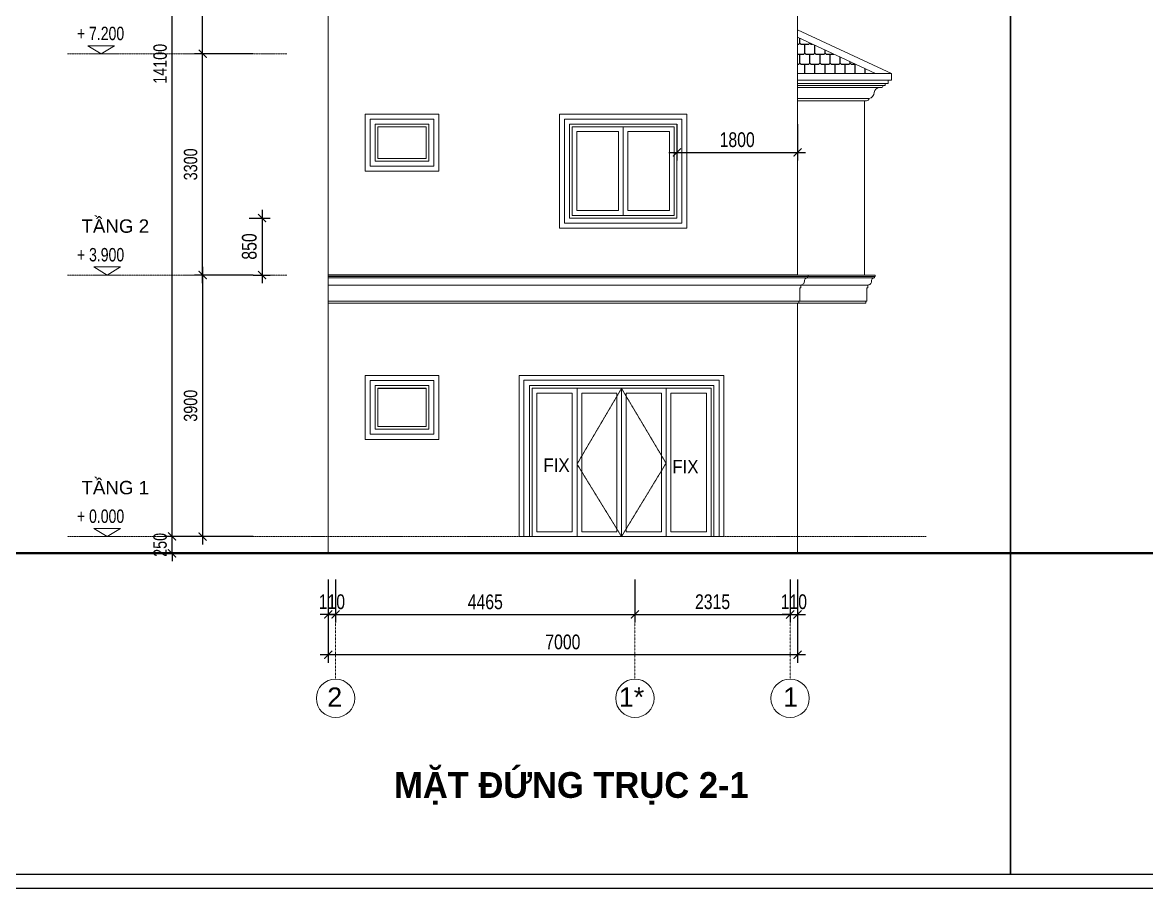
# Model space of a CAD drawing. Header units: millimetres. Extents: x -127141 to 682685, y -1234500 to 49778.
# Drawn here: x 452463 to 469228, y -25000 to -12084 of the extents above; entities that cross this region are included whole.
import ezdxf
from ezdxf.enums import TextEntityAlignment as Align

# ---------------------------------------------------------------- set-up
doc = ezdxf.new("R2010")
doc.units = ezdxf.units.MM
doc.header["$MEASUREMENT"] = 0
doc.linetypes.add('CENTER', pattern=[3, 1.5, -0.5, 0.5, -0.5])
doc.linetypes.add('HIDDEN', pattern=[0.75, 0.5, -0.25])
for name, color, linetype, lineweight in [('-CENTER', 143, 'CENTER', 13), ('-DOOR', 137, 'Continuous', 9), ('-HATCH', 8, 'Continuous', 5), ('-HIDE', 3, 'HIDDEN', 13), ('-KH', 143, 'Continuous', 13), ('-LINE1', 7, 'Continuous', 18), ('-TEXT', 7, 'Continuous', 15), ('-WALL', 4, 'Continuous', 35), ('A-NET THAY', 125, 'Continuous', 18), ('A-TEXT', 7, 'Continuous', 18), ('A-TUONG', 7, 'Continuous', 35)]:
    doc.layers.add(name, color=color, linetype=linetype, lineweight=lineweight)
for name, color, linetype in [('1-NETMANH', 8, 'Continuous'), ('12. NET DIM', 252, 'Continuous'), ('13. NET HATCH', 251, 'Continuous')]:
    doc.layers.add(name, color=color, linetype=linetype)
doc.layers.add('LUOI GIONG', color=160, linetype='Continuous', plot=False)
doc.styles.add('1', font='arial.ttf')
doc.styles.add('AA - Arial - Regular', font='arial.ttf', dxfattribs={"height": 250})
doc.styles.add('AVANH', font='', dxfattribs={"width": 0.8})
doc.styles.add('SVN_AVO', font='')
doc.styles.add('X-5M-DH-TUM1$0$AVANTH', font='arial.ttf', dxfattribs={"width": 0.9})
doc.styles.get('AVANH').set_extended_font_data('.VnAvantH')
doc.styles.get('SVN_AVO').set_extended_font_data('SVN-Avo', bold=True)
doc.dimstyles.new('C_100A3', dxfattribs={"dimscale": 100, "dimtxt": 2.2, "dimasz": 1.2, "dimexe": 1.2, "dimexo": 0, "dimgap": 0.75, "dimtad": 1, "dimdec": 0, "dimzin": 0, "dimdsep": 46, "dimtxsty": 'AVANH', "dimblk": 'ARCHTICK', "dimcen": 0, "dimdle": 1.2, "dimclrd": 256, "dimclre": 256, "dimclrt": 7, "dimadec": 0, "dimazin": 0, "dimtfac": 0.0001, "dimtdec": 0, "dimtix": 1, "dimtmove": 2, "dimatfit": 3, "dimfxl": 1.8, "dimtolj": 1, "dimtzin": 0, "dimarcsym": 0})

# ---------------------------------------------------------------- blocks, each defined once
blk = doc.blocks.new('_ArchTick')
at = {"color": 0, "linetype": 'ByBlock', "const_width": 0.15}
blk.add_lwpolyline([(-0.5, -0.5), (0.5, 0.5)], dxfattribs=at)
blk = doc.blocks.new('*D164')
at = {"layer": '12. NET DIM', "lineweight": -2, "transparency": 16777216}
for p, q in [((455150, -15730), (455150, -19870)), ((455904, -15850), (455030, -15850)), ((455904, -19750), (455030, -19750))]:
    blk.add_line(p, q, dxfattribs=at)
at = {"layer": 'Defpoints', "color": 0, "transparency": 16777216}
for p in [(455904, -15850), (455150, -19750), (455904, -19750)]:
    blk.add_point(p, dxfattribs=at)
at = {"layer": '12. NET DIM', "lineweight": -2, "transparency": 16777216, "xscale": 119.9999999999999, "yscale": 119.9999999999999, "zscale": 119.9999999999999}
for p, rotation in [((455150, -15850), 90), ((455150, -19750), 270)]:
    blk.add_blockref('_ArchTick', p, dxfattribs=dict(at, rotation=rotation))
at = {"layer": '12. NET DIM', "color": 7, "transparency": 16777216, "insert": (454971, -17800), "char_height": 200, "attachment_point": 5, "rotation": 90, "style": 'AVANH'}
blk.add_mtext('\\A1;3900', dxfattribs=at)
blk = doc.blocks.new('*D165')
at = {"layer": '12. NET DIM', "lineweight": -2, "transparency": 16777216}
for p, q in [((455904, -12550), (455030, -12550)), ((455150, -15970), (455150, -12430)), ((455904, -15850), (455030, -15850))]:
    blk.add_line(p, q, dxfattribs=at)
at = {"layer": 'Defpoints', "color": 0, "transparency": 16777216}
for p in [(455150, -12550), (455904, -12550), (455904, -15850)]:
    blk.add_point(p, dxfattribs=at)
at = {"layer": '12. NET DIM', "lineweight": -2, "transparency": 16777216, "xscale": 119.9999999999999, "yscale": 119.9999999999999, "zscale": 119.9999999999999}
for p, rotation in [((455150, -12550), 90), ((455150, -15850), 270)]:
    blk.add_blockref('_ArchTick', p, dxfattribs=dict(at, rotation=rotation))
at = {"layer": '12. NET DIM', "color": 7, "transparency": 16777216, "insert": (454971, -14200), "char_height": 200, "attachment_point": 5, "rotation": 90, "style": 'AVANH'}
blk.add_mtext('\\A1;3300', dxfattribs=at)
blk = doc.blocks.new('*D166')
at = {"layer": '12. NET DIM', "lineweight": -2, "transparency": 16777216}
for p, q in [((455150, -12670), (455150, -9130)), ((455904, -9250), (455030, -9250)), ((455904, -12550), (455030, -12550))]:
    blk.add_line(p, q, dxfattribs=at)
at = {"layer": 'Defpoints', "color": 0, "transparency": 16777216}
for p in [(455150, -9250), (455904, -9250), (455904, -12550)]:
    blk.add_point(p, dxfattribs=at)
at = {"layer": '12. NET DIM', "lineweight": -2, "transparency": 16777216, "xscale": 119.9999999999999, "yscale": 119.9999999999999, "zscale": 119.9999999999999}
for p, rotation in [((455150, -9250), 90), ((455150, -12550), 270)]:
    blk.add_blockref('_ArchTick', p, dxfattribs=dict(at, rotation=rotation))
at = {"layer": '12. NET DIM', "color": 7, "transparency": 16777216, "insert": (454971, -10900), "char_height": 200, "attachment_point": 5, "rotation": 90, "style": 'AVANH'}
blk.add_mtext('\\A1;3300', dxfattribs=at)
blk = doc.blocks.new('*D194')
at = {"layer": '12. NET DIM', "lineweight": -2, "transparency": 16777216}
for p, q in [((455904, -19750), (454574, -19750)), ((454694, -19750), (454694, -19630)), ((454694, -20000), (454694, -19750)), ((455904, -20000), (454574, -20000)), ((454694, -20000), (454694, -20120))]:
    blk.add_line(p, q, dxfattribs=at)
at = {"layer": 'Defpoints', "color": 0, "transparency": 16777216}
for p in [(454694, -19750), (455904, -19750), (455904, -20000)]:
    blk.add_point(p, dxfattribs=at)
at = {"layer": '12. NET DIM', "lineweight": -2, "transparency": 16777216, "xscale": 119.9999999999999, "yscale": 119.9999999999999, "zscale": 119.9999999999999}
for p, rotation in [((454694, -19750), 270), ((454694, -20000), 90)]:
    blk.add_blockref('_ArchTick', p, dxfattribs=dict(at, rotation=rotation))
at = {"layer": '12. NET DIM', "color": 7, "transparency": 16777216, "insert": (454516, -19875), "char_height": 200, "attachment_point": 5, "rotation": 90, "style": 'AVANH'}
blk.add_mtext('\\A1;250', dxfattribs=at)
blk = doc.blocks.new('*D195')
at = {"layer": '12. NET DIM', "lineweight": -2, "transparency": 16777216}
for p, q in [((454694, -19870), (454694, -5530)), ((455904, -5650), (454574, -5650)), ((455904, -19750), (454574, -19750))]:
    blk.add_line(p, q, dxfattribs=at)
at = {"layer": 'Defpoints', "color": 0, "transparency": 16777216}
for p in [(454694, -5650), (455904, -5650), (455904, -19750)]:
    blk.add_point(p, dxfattribs=at)
at = {"layer": '12. NET DIM', "lineweight": -2, "transparency": 16777216, "xscale": 119.9999999999999, "yscale": 119.9999999999999, "zscale": 119.9999999999999}
for p, rotation in [((454694, -5650), 90), ((454694, -19750), 270)]:
    blk.add_blockref('_ArchTick', p, dxfattribs=dict(at, rotation=rotation))
at = {"layer": '12. NET DIM', "color": 7, "transparency": 16777216, "insert": (454516, -12700), "char_height": 200, "attachment_point": 5, "rotation": 90, "style": 'AVANH'}
blk.add_mtext('\\A1;14100', dxfattribs=at)
blk = doc.blocks.new('cot')
at = {"layer": '-KH'}
blk.add_line((116899, -109064), (117274, -109064), dxfattribs=at)
blk.add_lwpolyline([(117286, -108944), (116888, -108944), (117087, -109064)], close=True, dxfattribs=at)
blk.add_solid([(117087, -109064), (117087, -108944), (117286, -108944), (117087, -109064)], dxfattribs=at)
blk = doc.blocks.new('*D209')
at = {"layer": '12. NET DIM', "lineweight": -2, "transparency": 16777216}
for p, q in [((457133, -20393), (457133, -21033)), ((461598, -20393), (461598, -21033)), ((457013, -20913), (461718, -20913))]:
    blk.add_line(p, q, dxfattribs=at)
at = {"layer": 'Defpoints', "color": 0, "transparency": 16777216}
for p in [(457133, -20393), (461598, -20393), (461598, -20913)]:
    blk.add_point(p, dxfattribs=at)
at = {"layer": '12. NET DIM', "lineweight": -2, "transparency": 16777216, "xscale": 119.9999999999999, "yscale": 119.9999999999999, "zscale": 119.9999999999999, "rotation": 180}
blk.add_blockref('_ArchTick', (457133, -20913), dxfattribs=at)
at = {"layer": '12. NET DIM', "lineweight": -2, "transparency": 16777216, "xscale": 119.9999999999999, "yscale": 119.9999999999999, "zscale": 119.9999999999999}
blk.add_blockref('_ArchTick', (461598, -20913), dxfattribs=at)
at = {"layer": '12. NET DIM', "color": 7, "transparency": 16777216, "insert": (459366, -20726), "char_height": 220, "attachment_point": 5, "style": 'AVANH'}
blk.add_mtext('\\A1;4465', dxfattribs=at)
blk = doc.blocks.new('*D210')
at = {"layer": '12. NET DIM', "lineweight": -2, "transparency": 16777216}
for p, q in [((461598, -20393), (461598, -21033)), ((463913, -20393), (463913, -21033)), ((461478, -20913), (464033, -20913))]:
    blk.add_line(p, q, dxfattribs=at)
at = {"layer": 'Defpoints', "color": 0, "transparency": 16777216}
for p in [(461598, -20393), (463913, -20393), (463913, -20913)]:
    blk.add_point(p, dxfattribs=at)
at = {"layer": '12. NET DIM', "lineweight": -2, "transparency": 16777216, "xscale": 119.9999999999999, "yscale": 119.9999999999999, "zscale": 119.9999999999999, "rotation": 180}
blk.add_blockref('_ArchTick', (461598, -20913), dxfattribs=at)
at = {"layer": '12. NET DIM', "lineweight": -2, "transparency": 16777216, "xscale": 119.9999999999999, "yscale": 119.9999999999999, "zscale": 119.9999999999999}
blk.add_blockref('_ArchTick', (463913, -20913), dxfattribs=at)
at = {"layer": '12. NET DIM', "color": 7, "transparency": 16777216, "insert": (462756, -20724), "char_height": 220, "attachment_point": 5, "style": 'AVANH'}
blk.add_mtext('\\A1;2315', dxfattribs=at)
blk = doc.blocks.new('*D211')
at = {"layer": '12. NET DIM', "lineweight": -2, "transparency": 16777216}
for p, q in [((457023, -20393), (457023, -21633)), ((464023, -20393), (464023, -21633)), ((464143, -21513), (456903, -21513))]:
    blk.add_line(p, q, dxfattribs=at)
at = {"layer": 'Defpoints', "color": 0, "transparency": 16777216}
for p in [(457023, -20393), (464023, -20393), (457023, -21513)]:
    blk.add_point(p, dxfattribs=at)
at = {"layer": '12. NET DIM', "lineweight": -2, "transparency": 16777216, "xscale": 119.9999999999999, "yscale": 119.9999999999999, "zscale": 119.9999999999999, "rotation": 180}
blk.add_blockref('_ArchTick', (457023, -21513), dxfattribs=at)
at = {"layer": '12. NET DIM', "lineweight": -2, "transparency": 16777216, "xscale": 119.9999999999999, "yscale": 119.9999999999999, "zscale": 119.9999999999999}
blk.add_blockref('_ArchTick', (464023, -21513), dxfattribs=at)
at = {"layer": '12. NET DIM', "color": 7, "transparency": 16777216, "insert": (460523, -21324), "char_height": 220, "attachment_point": 5, "style": 'AVANH'}
blk.add_mtext('\\A1;7000', dxfattribs=at)
blk = doc.blocks.new('BB')
at = {"layer": 'A-NET THAY', "color": 2, "true_color": 0xf1eb1f}
blk.add_lwpolyline([(0, 33264), (47040, 33264), (47040, 0), (0, 0)], close=True, dxfattribs=at)
blk = doc.blocks.new('ARCHTICK')
at = {"color": 0, "linetype": 'ByBlock', "const_width": 0.15}
blk.add_lwpolyline([(-0.5, -0.5), (0.5, 0.5)], dxfattribs=at)
blk = doc.blocks.new('*D139')
at = {"layer": 'A-NET THAY', "lineweight": -2, "transparency": 16777216}
for p, q in [((456036, -14880), (456036, -15970)), ((455842, -15000), (456156, -15000)), ((455904, -15850), (456156, -15850))]:
    blk.add_line(p, q, dxfattribs=at)
at = {"layer": 'Defpoints', "color": 0, "transparency": 16777216}
for p in [(455842, -15000), (455904, -15850), (456036, -15850)]:
    blk.add_point(p, dxfattribs=at)
at = {"layer": 'A-NET THAY', "lineweight": -2, "transparency": 16777216, "xscale": 119.9999999999999, "yscale": 119.9999999999999, "zscale": 119.9999999999999}
for p, rotation in [((456036, -15000), 90), ((456036, -15850), 270)]:
    blk.add_blockref('ARCHTICK', p, dxfattribs=dict(at, rotation=rotation))
at = {"layer": 'A-NET THAY', "color": 7, "transparency": 16777216, "insert": (455847, -15425), "char_height": 220, "attachment_point": 5, "rotation": 90, "style": 'AVANH', "bg_fill": 3, "box_fill_scale": 1.25, "bg_fill_color": 256, "bg_fill_true_color": 13158600, "bg_fill_transparency": 0}
blk.add_mtext('\\A1;850', dxfattribs=at)
blk = doc.blocks.new('*D129')
at = {"layer": '-HATCH', "lineweight": -2, "transparency": 16777216}
for p, q in [((462223, -13600), (462223, -14142)), ((464023, -13600), (464023, -14142)), ((462103, -14022), (464143, -14022))]:
    blk.add_line(p, q, dxfattribs=at)
at = {"layer": 'Defpoints', "color": 0, "transparency": 16777216}
for p in [(462223, -13600), (464023, -13600), (464023, -14022)]:
    blk.add_point(p, dxfattribs=at)
at = {"layer": '-HATCH', "lineweight": -2, "transparency": 16777216, "xscale": 119.9999999999999, "yscale": 119.9999999999999, "zscale": 119.9999999999999, "rotation": 180}
blk.add_blockref('ARCHTICK', (462223, -14022), dxfattribs=at)
at = {"layer": '-HATCH', "lineweight": -2, "transparency": 16777216, "xscale": 119.9999999999999, "yscale": 119.9999999999999, "zscale": 119.9999999999999}
blk.add_blockref('ARCHTICK', (464023, -14022), dxfattribs=at)
at = {"layer": '-HATCH', "color": 7, "transparency": 16777216, "insert": (463123, -13833), "char_height": 220, "attachment_point": 5, "style": 'AVANH', "bg_fill": 3, "box_fill_scale": 1.25, "bg_fill_color": 256, "bg_fill_true_color": 13158600, "bg_fill_transparency": 0}
blk.add_mtext('\\A1;1800', dxfattribs=at)
blk = doc.blocks.new('A$C240B63D8')
at = {"layer": '-DOOR', "lineweight": 9}
for p, q in [((1525, 2209), (1525, 0)), ((931, 2140), (931, 70)), ((1454, 2140), (931, 2140)), ((1454, 2140), (1454, 70)), ((2119, 2140), (1596, 2139)), ((1596, 2139), (1596, 70)), ((2119, 2140), (2119, 70)), ((931, 70), (1454, 70)), ((1596, 70), (2119, 70))]:
    blk.add_line(p, q, dxfattribs=at)
blk.add_lwpolyline([(190, 0), (190, 2210), (2860, 2210), (2860, 0)], dxfattribs=at)
for points in [[(861, 0), (2189, 0), (2189, 2210), (861, 2210)], [(791, 70), (260, 70), (260, 2140), (791, 2140)], [(2259, 2140), (2790, 2140), (2790, 70), (2259, 70)]]:
    blk.add_lwpolyline(points, close=True, dxfattribs=at)
at = {"layer": '-HATCH'}
blk.add_lwpolyline([(70, 0), (70, 2330), (2980, 2330), (2980, 0)], dxfattribs=at)
at = {"layer": '-HIDE', "ltscale": 5}
for points in [[(1525, 2209), (861, 1080), (1525, 0)], [(1525, 2209), (2189, 1093), (1525, 0)]]:
    blk.add_lwpolyline(points, dxfattribs=at)
at = {"layer": '-LINE1', "color": 0, "lineweight": 20}
blk.add_line((0, 0), (3050, 0), dxfattribs=at)
for points in [[(0, 0), (0, 2400), (3050, 2400), (3050, 0)], [(150, 0), (150, 2250), (2900, 2250), (2900, 0)], [(150, 0), (150, 2250), (2900, 2250), (2900, 0)]]:
    blk.add_lwpolyline(points, dxfattribs=at)
at = {"layer": '-TEXT', "color": 2, "style": 'X-5M-DH-TUM1$0$AVANTH', "width": 0.9}
for p in [(360, 964), (2282, 943)]:
    blk.add_text('FIX', height=200, dxfattribs=at).set_placement(p)
blk = doc.blocks.new('*D452')
at = {"layer": '12. NET DIM', "lineweight": -2, "transparency": 16777216}
for p, q in [((463913, -20393), (463913, -21033)), ((464023, -20393), (464023, -21033)), ((463913, -20913), (463793, -20913)), ((463913, -20913), (464023, -20913)), ((464023, -20913), (464143, -20913))]:
    blk.add_line(p, q, dxfattribs=at)
at = {"layer": 'Defpoints', "color": 0, "transparency": 16777216}
for p in [(463913, -20393), (464023, -20393), (464023, -20913)]:
    blk.add_point(p, dxfattribs=at)
at = {"layer": '12. NET DIM', "lineweight": -2, "transparency": 16777216, "xscale": 119.9999999999999, "yscale": 119.9999999999999, "zscale": 119.9999999999999}
blk.add_blockref('_ArchTick', (463913, -20913), dxfattribs=at)
at = {"layer": '12. NET DIM', "lineweight": -2, "transparency": 16777216, "xscale": 119.9999999999999, "yscale": 119.9999999999999, "zscale": 119.9999999999999, "rotation": 180}
blk.add_blockref('_ArchTick', (464023, -20913), dxfattribs=at)
at = {"layer": '12. NET DIM', "color": 7, "transparency": 16777216, "insert": (463968, -20724), "char_height": 220, "attachment_point": 5, "style": 'AVANH'}
blk.add_mtext('\\A1;110', dxfattribs=at)
blk = doc.blocks.new('*D453')
at = {"layer": '12. NET DIM', "lineweight": -2, "transparency": 16777216}
for p, q in [((457023, -20393), (457023, -21033)), ((457133, -20393), (457133, -21033)), ((457023, -20913), (456903, -20913)), ((457133, -20913), (457023, -20913)), ((457133, -20913), (457253, -20913))]:
    blk.add_line(p, q, dxfattribs=at)
at = {"layer": 'Defpoints', "color": 0, "transparency": 16777216}
for p in [(457023, -20393), (457133, -20393), (457023, -20913)]:
    blk.add_point(p, dxfattribs=at)
at = {"layer": '12. NET DIM', "lineweight": -2, "transparency": 16777216, "xscale": 119.9999999999999, "yscale": 119.9999999999999, "zscale": 119.9999999999999}
blk.add_blockref('_ArchTick', (457023, -20913), dxfattribs=at)
at = {"layer": '12. NET DIM', "lineweight": -2, "transparency": 16777216, "xscale": 119.9999999999999, "yscale": 119.9999999999999, "zscale": 119.9999999999999, "rotation": 180}
blk.add_blockref('_ArchTick', (457133, -20913), dxfattribs=at)
at = {"layer": '12. NET DIM', "color": 7, "transparency": 16777216, "insert": (457078, -20724), "char_height": 220, "attachment_point": 5, "style": 'AVANH'}
blk.add_mtext('\\A1;110', dxfattribs=at)

msp = doc.modelspace()

# ---------------------------------------------------------------- hatches: boundary and pattern name
at = {"layer": '13. NET HATCH'}
h = msp.add_hatch(dxfattribs=at)
h.set_pattern_fill('MAIGO-12', color=256, scale=300)
h.set_pattern_definition([(0, (157173.14, 282494.6), (75, 150), [120, -30, 120, -30]), (90, (157158.14, 282509.605), (-75, 150), [135, -165]), (45, (157143.14, 282494.605), (75, 150), [21.213203, -403.050865]), (135, (157173.14, 282494.605), (-75, 150), [21.213203, -403.050865])])
h.paths.add_polyline_path([(465187.3, -12844.9), (464022.8, -12301.9), (464022.8, -12844.9)])

# ---------------------------------------------------------------- linework, layer by layer
at = {"layer": '-CENTER', "ltscale": 0.2}
for p, q in [((456407.1, -12550), (453135.9, -12550)), ((456407.1, -15850), (453135.9, -15850)), ((465939.7, -19750), (453135.9, -19750))]:
    msp.add_line(p, q, dxfattribs=at)
at = {"layer": '-CENTER', "ltscale": 0.1}
for p, q in [((457132.8, -20798.4), (457132.8, -21876.5)), ((461598.2, -20798.4), (461598.2, -21876.5)), ((463912.8, -20798.4), (463912.8, -21876.5))]:
    msp.add_line(p, q, dxfattribs=at)
at = {"layer": '-DOOR', "lineweight": 9}
for p, q in [((457763.4, -13640.5), (458482.3, -13640.5)), ((457763.4, -14111.1), (457763.4, -13640.5)), ((461423, -13640), (461423, -14960)), ((457763.4, -17540.5), (458482.3, -17540.5)), ((457763.4, -18110.6), (457763.4, -17540.5))]:
    msp.add_line(p, q, dxfattribs=at)
for points in [[(458482.8, -13640), (457762.8, -13640), (457762.8, -14111.6), (458482.8, -14111.6)], [(460663, -14960), (460663, -13640), (462183.1, -13640), (462183.1, -14960)], [(461353, -13710), (460733, -13710), (460733, -14890), (461353, -14890)], [(461493, -13710), (462113.1, -13710), (462113.1, -14890), (461493, -14890)], [(458482.8, -17540), (457762.8, -17540), (457762.8, -18111.1), (458482.8, -18111.1)]]:
    msp.add_lwpolyline(points, close=True, dxfattribs=at)
at = {"layer": '-HATCH'}
for p, q in [((460546.6, -15076.3), (460546.6, -13523.7)), ((460546.6, -13523.7), (462299.4, -13523.7)), ((462299.4, -13523.7), (462299.4, -15076.3)), ((460546.6, -15076.3), (462299.4, -15076.3)), ((457023.8, -15870), (464022.8, -15870)), ((457023.8, -15890), (464022.8, -15890)), ((465170.3, -15870.1), (464022.8, -15870.1)), ((464022.8, -15870.2), (465170.3, -15870.2)), ((465169.5, -15890.1), (464022.8, -15890.1)), ((464022.8, -15890.2), (465168.9, -15890.2)), ((457023.8, -16000), (464022.8, -16000)), ((465070.3, -16000.1), (464022.8, -16000.1)), ((464022.8, -16000.2), (465070.3, -16000.2)), ((457022.8, -16240.3), (465049.4, -16240.3))]:
    msp.add_line(p, q, dxfattribs=at)
msp.add_lwpolyline([(465187.3, -12844.9), (464022.8, -12301.9)], dxfattribs=at)
for points in [[(458597.8, -13525), (457647.8, -13525), (457647.8, -14226.6), (458597.8, -14226.6)], [(458597.8, -17425), (457647.8, -17425), (457647.8, -18226.1), (458597.8, -18226.1)]]:
    msp.add_lwpolyline(points, close=True, dxfattribs=at)
at = {"layer": '-KH'}
for centre in [(457132.8, -22162.8), (461598.2, -22162.8), (463912.8, -22162.8)]:
    msp.add_circle(centre, 286.3, dxfattribs=at)
at = {"layer": '-LINE1', "lineweight": 20}
for p, q in [((457022.8, -20000), (457022.8, -5300)), ((464022.8, -15849.9), (464022.8, -9350)), ((465423.9, -12844.9), (465423.9, -12944.9)), ((465423.9, -12944.9), (464022.8, -12944.9)), ((465248.9, -13054.9), (465268.9, -13054.9)), ((465298.9, -13024.9), (465328.9, -13024.9)), ((465328.9, -12994.9), (465373.9, -12994.9)), ((465328.9, -13024.9), (465328.9, -12994.9)), ((465373.9, -12994.9), (465373.9, -12944.9)), ((464022.8, -13249.9), (465052.9, -13249.9)), ((465022.8, -15849.9), (465022.8, -13249.9)), ((457572.8, -13450), (458672.8, -13450)), ((460472.9, -15150), (460472.9, -13450)), ((460472.9, -13450), (462373.1, -13450)), ((462373.1, -13450), (462373.1, -15150)), ((458522.3, -13600.5), (458522.3, -14151.1)), ((460622.9, -15000), (460622.9, -13600)), ((460622.9, -13600), (462223.1, -13600)), ((462223.1, -13600), (462223.1, -15000)), ((462223.1, -15000), (460622.9, -15000)), ((460472.9, -15150), (462373.1, -15150)), ((457022.8, -15849.8), (464022.8, -15849.8)), ((457022.8, -15850), (464022.8, -15850)), ((464022.8, -15849.9), (465179.3, -15849.9)), ((464022.8, -15850.1), (465179.3, -15850.1)), ((464179.3, -15869.9), (464170.3, -15869.9)), ((464170.3, -15869.9), (464170.3, -15889.9)), ((464179.3, -15849.9), (464179.3, -15869.9)), ((465179.3, -15869.9), (465170.3, -15869.9)), ((465170.3, -15869.9), (465170.3, -15889.9)), ((465179.3, -15849.9), (465179.3, -15869.9)), ((464070.3, -16039.8), (464059.1, -16039.8)), ((464059.1, -16039.8), (464059.1, -16232.4)), ((464070.3, -15999.9), (464070.3, -16039.8)), ((465070.3, -16039.8), (465059.1, -16039.8)), ((465059.1, -16039.8), (465059.1, -16232.4)), ((465070.3, -15999.9), (465070.3, -16039.8)), ((464044.1, -16247.4), (464044.1, -16270.1)), ((465044.1, -16247.4), (465044.1, -16270.1)), ((457022.8, -16270), (464022.8, -16270)), ((464022.8, -20000), (464022.8, -16270)), ((465044.1, -16270.1), (464022.8, -16270.1)), ((457572.8, -17350), (458672.8, -17350)), ((458522.3, -17500.5), (458522.3, -18150.6))]:
    msp.add_line(p, q, dxfattribs=at)
for points in [[(465423.9, -12844.9), (464022.8, -12191.6)], [(464022.8, -12844.9), (465423.9, -12844.9)]]:
    msp.add_lwpolyline(points, dxfattribs=at)
for points in [[(458672.8, -13450), (457572.8, -13450), (457572.8, -14301.6), (458672.8, -14301.6)], [(458522.8, -13600), (457722.8, -13600), (457722.8, -14151.6), (458522.8, -14151.6)], [(458672.8, -17350), (457572.8, -17350), (457572.8, -18301.1), (458672.8, -18301.1)], [(458522.8, -17500), (457722.8, -17500), (457722.8, -18151.1), (458522.8, -18151.1)]]:
    msp.add_lwpolyline(points, close=True, dxfattribs=at)
for centre, radius, start, end in [((465248.5, -13137.3), 82.5, 89.7111, 173.96926), ((465268.9, -13024.9), 30, 270, 0), ((465051.6, -13211.7), 38.2, 271.94606, 347.69422), ((465067.1, -13122.7), 99.6, 282.66193, 356.56758), ((464181.5, -15945), 56.2, 101.48159, 179.10718), ((465181.5, -15945), 56.2, 101.48159, 179.10718), ((464070.9, -15945.5), 54.4, 269.3247, 1.51557), ((465070.9, -15945.5), 54.4, 269.3247, 1.51557), ((464051.5, -16247.4), 7.4, 91.5003, 180.02815), ((464051.3, -16232.3), 7.72, 269.45774, 359.09008), ((465051.5, -16247.4), 7.4, 91.5003, 180.02815), ((465051.3, -16232.3), 7.72, 269.45774, 359.09008)]:
    msp.add_arc(centre, radius, start, end, dxfattribs=at)
at = {"layer": '-WALL'}
for p, q in [((467197.5, -20000), (435697.5, -20000)), ((498697.5, -20000), (467197.5, -20000.2))]:
    msp.add_line(p, q, dxfattribs=at)
at = {"layer": '1-NETMANH', "lineweight": 20}
for p, q in [((464022.8, -12994.9), (465328.9, -12994.9)), ((464022.8, -13024.9), (465298.9, -13024.9)), ((464022.8, -13054.9), (465248.1, -13054.9)), ((464022.8, -13219.9), (465088.9, -13219.9))]:
    msp.add_line(p, q, dxfattribs=at)
at = {"layer": 'A-TUONG'}
msp.add_lwpolyline([(435697.5, -20000), (597851, -20000)], dxfattribs=at)
at = {"layer": 'Defpoints'}
for points in [[(435697.5, -24785.9), (467197.5, -24785.9), (467197.5, -2460.9), (435697.5, -2460.9)], [(467197.5, -24785.9), (498697.5, -24785.9), (498697.5, -2460.9), (467197.5, -2460.9)]]:
    msp.add_lwpolyline(points, close=True, dxfattribs=at)

# ---------------------------------------------------------------- block references
at = {"layer": '-CENTER'}
for p in [(336550.6, 96513.7), (336639.7, 93213.7), (336639.7, 89313.7)]:
    msp.add_blockref('cot', p, dxfattribs=at)
at = {"layer": '-LINE1', "lineweight": 20}
msp.add_blockref('A$C240B63D8', (459873, -19750), dxfattribs=at)
at = {"layer": 'A-NET THAY', "color": 2, "true_color": 0xf1eb1f, "xscale": 0.669642857071377, "yscale": 0.669642857071377, "zscale": 0.669642857071377}
for p in [(435697.5, -24785.9), (467197.5, -24785.9)]:
    msp.add_blockref('BB', p, dxfattribs=at)

# ---------------------------------------------------------------- texts
at = {"layer": '-TEXT', "style": '1', "width": 0.75}
for s, p in [('+ 7.200', (453275.1, -12347.2)), ('+ 3.900', (453275.1, -15647.2)), ('+ 0.000', (453275.1, -19547.2))]:
    msp.add_text(s, height=200, dxfattribs=at).set_placement(p)
at = {"layer": '-TEXT', "color": 2, "style": '1'}
for s, height, p in [('2', 286.3, (457120.4, -22144.7)), ('1*', 286.31, (461546.8, -22144.7)), ('1', 286.3, (463920.9, -22144.7))]:
    msp.add_text(s, height=height, dxfattribs=at).set_placement(p, align=Align.MIDDLE_CENTER)
at = {"layer": '-TEXT', "color": 4, "style": 'SVN_AVO'}
msp.add_text('MẶT ĐỨNG TRỤC 2-1', height=385, dxfattribs=at).set_placement((460650.4, -23648.3), align=Align.CENTER)
at = {"layer": 'A-TEXT', "style": 'AA - Arial - Regular'}
for s, p in [('TẦNG 2', (453342.7, -15220.4)), ('TẦNG 1', (453342.7, -19120.4))]:
    msp.add_text(s, height=200, dxfattribs=at).set_placement(p)

# ---------------------------------------------------------------- dimensions: what is measured, and where the dimension line sits
at = {"layer": '12. NET DIM'}
for base, p1, p2, picture, middle in [((454694.3, -5650), (455904, -19750), (455904, -5650), '*D195', (454515.9, -12700)), ((455149.6, -9250), (455904, -12550), (455904, -9250), '*D166', (454971.2, -10900)), ((455149.6, -12550), (455904, -15850), (455904, -12550), '*D165', (454971.2, -14200)), ((455149.6, -19750), (455904, -15850), (455904, -19750), '*D164', (454971.2, -17800)), ((454694.3, -19750), (455904, -20000), (455904, -19750), '*D194', (454515.9, -19875))]:
    dim = msp.add_linear_dim(base=base, p1=p1, p2=p2, angle=90, dimstyle='C_100A3', override={"dimtxt": 2}, dxfattribs=at)
    dim.commit()
    dim.dimension.update_dxf_attribs({"geometry": picture, "text_midpoint": middle})
for base, p1, p2, picture, middle in [((457022.8, -20912.9), (457132.8, -20392.8), (457022.8, -20392.8), '*D453', (457077.8, -20724.1)), ((464022.8, -20912.9), (463912.8, -20392.8), (464022.8, -20392.8), '*D452', (463967.8, -20724.1))]:
    dim = msp.add_linear_dim(base=base, p1=p1, p2=p2, dimstyle='C_100A3', dxfattribs=at)
    dim.commit()
    dim.dimension.update_dxf_attribs({"geometry": picture, "text_midpoint": middle})
for base, p1, p2, picture, middle in [((457022.8, -21512.9), (464022.8, -20392.8), (457022.8, -20392.8), '*D211', (460522.8, -21324.1)), ((461598.2, -20912.9), (457132.8, -20392.8), (461598.2, -20392.8), '*D209', (459365.5, -20725.9)), ((463912.8, -20912.9), (461598.2, -20392.8), (463912.8, -20392.8), '*D210', (462755.5, -20724.1))]:
    dim = msp.add_linear_dim(base=base, p1=p1, p2=p2, angle=180, dimstyle='C_100A3', dxfattribs=at)
    dim.commit()
    dim.dimension.update_dxf_attribs({"geometry": picture, "text_midpoint": middle})

# ---------------------------------------------------------------- next in the draw order: dimensions: what is measured, and where the dimension line sits
at = {"layer": '-HATCH', "color": 2}
dim = msp.add_linear_dim(base=(464022.8, -14021.9), p1=(462223.1, -13600), p2=(464022.8, -13600), dimstyle='C_100A3', override={"dimblk": 'ARCHTICK', "dimtfill": 1}, dxfattribs=at)
dim.commit()
dim.dimension.update_dxf_attribs({"geometry": '*D129', "text_midpoint": (463123, -13833.1)})
at = {"layer": 'A-NET THAY', "color": 2}
dim = msp.add_linear_dim(base=(456036.3, -15850), p1=(455841.5, -15000), p2=(455904, -15850), angle=90, dimstyle='C_100A3', override={"dimblk": 'ARCHTICK', "dimtfill": 1}, dxfattribs=at)
dim.commit()
dim.dimension.update_dxf_attribs({"geometry": '*D139', "text_midpoint": (455847.5, -15425)})

# ---------------------------------------------------------------- next in the draw order: linework, layer by layer
at = {"layer": 'LUOI GIONG'}
msp.add_lwpolyline([(435697.5, 0), (485697.5, 0), (485697.5, -25000), (435697.5, -25000)], close=True, dxfattribs=at)

doc.saveas('drawing.dxf')
